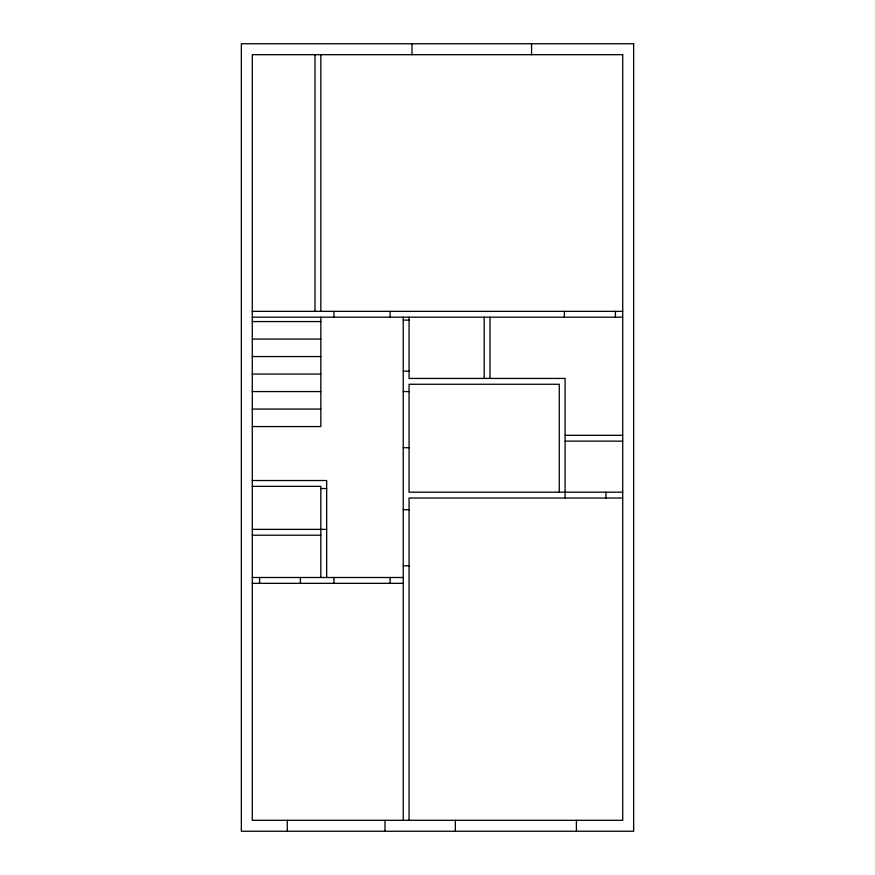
<?xml version="1.0" encoding="UTF-8"?>
<svg xmlns="http://www.w3.org/2000/svg" width="875" height="875" viewBox="0 0 875 875"><rect width="100%" height="100%" fill="white"/><g stroke="black" fill="none" stroke-linecap="round" stroke-linejoin="round"><path stroke-width="1.31" d="M252.295 311.358L622.705 311.358M252.295 317.188L622.705 317.188M403.233 320.108L409.062 320.108M252.295 321.562L320.83 321.562M252.295 339.062L320.83 339.062M252.295 356.562L320.83 356.562M403.233 371.142L409.062 371.142M252.295 374.062L320.83 374.062M252.295 391.562L320.83 391.562M403.233 391.562L409.062 391.562M252.295 409.062L320.83 409.062M252.295 426.562L320.83 426.562L320.83 317.188M565.108 435.312L622.705 435.312M565.108 441.142L622.705 441.142M403.233 447.705L409.062 447.705M252.295 480.517L326.67 480.517L326.67 577.5M252.295 486.358L320.83 486.358L320.83 577.5M320.83 488.545L326.67 488.545M622.705 492.188L409.062 492.188L409.062 384.267L559.267 384.267L559.267 492.188M622.705 498.017L409.062 498.017L409.062 820.312M403.233 509.688L409.062 509.688M252.295 529.375L326.67 529.375M252.295 535.205L320.83 535.205M403.233 565.83L409.062 565.83M252.295 577.5L403.233 577.5M252.295 583.33L403.233 583.33M615.42 311.358L615.42 317.188M605.938 492.188L605.938 498.017M576.406 820.312L576.406 831.25M565.108 498.017L565.108 378.438L409.062 378.438L409.062 317.188M564.375 311.358L564.375 317.188M531.562 43.75L531.562 54.688M490 317.188L490 378.438M484.17 317.188L484.17 378.438M455.361 820.312L455.361 831.25M411.983 43.75L411.983 54.688M403.233 317.188L403.233 820.312M390.108 311.358L390.108 317.188M390.108 577.5L390.108 583.33M385 820.312L385 831.25M333.955 311.358L333.955 317.188M333.955 577.5L333.955 583.33M320.83 54.688L320.83 311.358M315 54.688L315 311.358M300.42 577.5L300.42 583.33M287.295 820.312L287.295 831.25M259.58 577.5L259.58 583.33M633.642 43.75L241.358 43.75L241.358 831.25L633.642 831.25L633.642 43.75M622.705 54.688L252.295 54.688L252.295 820.312L622.705 820.312L622.705 54.688"/></g></svg>
